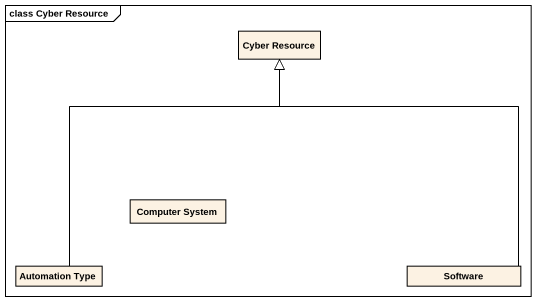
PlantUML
@startuml
mainframe class Cyber Resource
hide circle
hide empty members
class "Cyber Resource" as Cyber_Resource
class "Computer System" as Computer_System
class "Automation Type" as Automation_Type
class Software
Automation_Type -up-|> Cyber_Resource
Software -up-|> Cyber_Resource
@enduml
